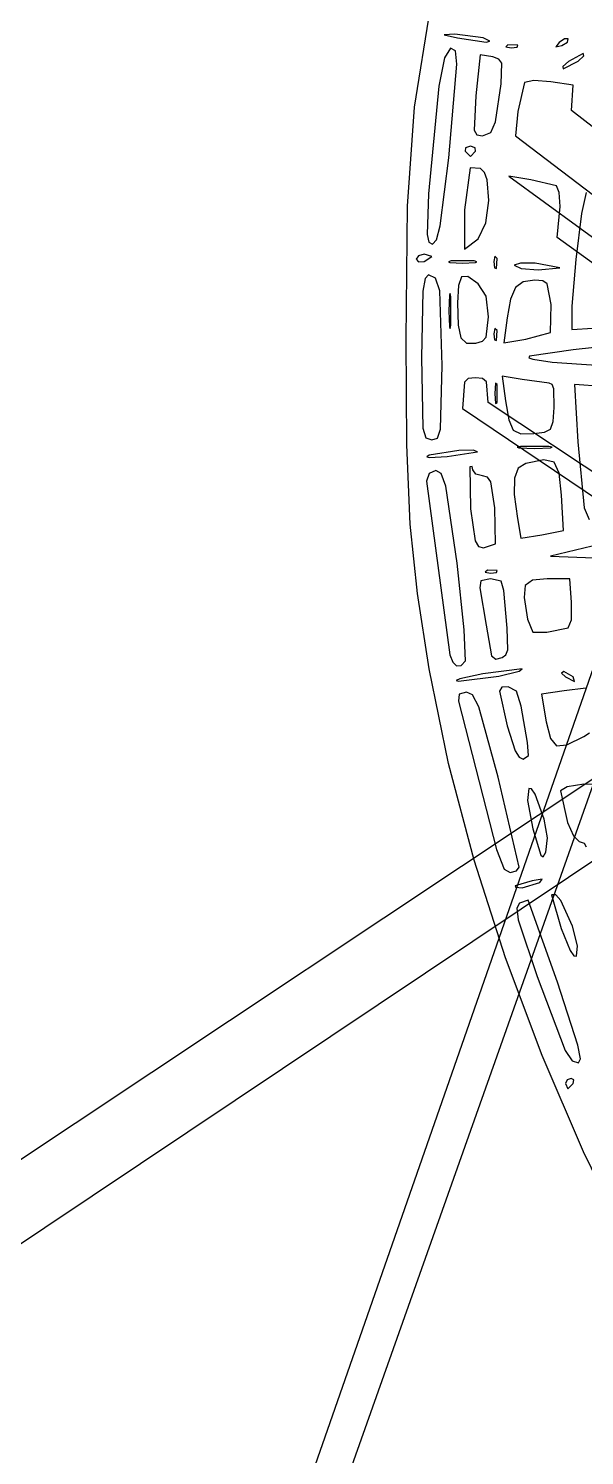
# Model space of a CAD drawing. Extents: x -99 to 383, y -48 to 207.
# Drawn here: x -19.3 to 11.2, y 44.8 to 123 of the extents above; entities that cross this region are included whole.
import ezdxf

# ---------------------------------------------------------------- set-up
doc = ezdxf.new("R2010")
doc.units = 0

msp = doc.modelspace()

# ---------------------------------------------------------------- linework, layer by layer
at = {"layer": 'Image'}
for p, q in [((1.890629, 118.720767), (2.750627, 124.037563)), ((4.11058, 122.719938), (3.514485, 122.683751)), ((3.514485, 122.683751), (4.251691, 122.503)), ((5.6628, 122.503), (4.11058, 122.719938)), ((4.251691, 122.503), (5.832241, 122.280732)), ((5.662801, 122.503), (5.6628, 122.503)), ((6.030701, 122.336299), (5.662801, 122.503)), ((5.832241, 122.280732), (6.030701, 122.336299)), ((7.020994, 122.131267), (6.898533, 122.017308)), ((6.898533, 122.017308), (7.191504, 121.96076)), ((7.56192, 122.109), (7.020994, 122.131267)), ((7.191504, 121.96076), (7.523446, 121.995114)), ((7.523446, 121.995114), (7.56192, 122.108989)), ((7.56192, 122.108989), (7.56192, 122.109)), ((9.820869, 122.255732), (9.645283, 122.014781)), ((9.645283, 122.014781), (9.978854, 122.097744)), ((10.113105, 122.456994), (9.820869, 122.255732)), ((9.978854, 122.097744), (10.289851, 122.280244)), ((10.32693, 122.448428), (10.113105, 122.456994)), ((10.289851, 122.280244), (10.32693, 122.448427)), ((10.32693, 122.448427), (10.32693, 122.448428)), ((3.546584, 121.407812), (3.23512, 119.8594)), ((3.863208, 121.93822), (3.546584, 121.407812)), ((4.141248, 121.797884), (3.863208, 121.93822)), ((4.223042, 121.064221), (4.141248, 121.797884)), ((5.497774, 121.574691), (5.249704, 119.328111)), ((6.180901, 121.46811), (5.497774, 121.574691)), ((6.51835, 121.341396), (6.180901, 121.46811)), ((6.687066, 121.120722), (6.51835, 121.341396)), ((10.336085, 121.224051), (10.027203, 120.934047)), ((10.053863, 120.818667), (10.8673, 121.242)), ((11.149522, 121.647384), (10.336085, 121.224051)), ((10.8673, 121.242), (11.176185, 121.532004)), ((10.8673, 121.242), (10.8673, 121.242)), ((11.176185, 121.532004), (11.149522, 121.647384)), ((3.76817, 115.941), (4.223042, 121.064221)), ((6.644307, 119.99764), (6.687066, 121.120722)), ((10.027203, 120.934047), (10.053863, 120.818667)), ((3.23512, 119.8594), (2.666238, 113.96545)), ((6.32777, 117.917), (6.644307, 119.99764)), ((7.920913, 120.056058), (7.566293, 118.481438)), ((8.434242, 120.167112), (7.920913, 120.056058)), ((9.368193, 120.10543), (8.434242, 120.167112)), ((10.601683, 119.920733), (9.368193, 120.10543)), ((10.50389, 118.530813), (10.601683, 119.920733)), ((5.249704, 119.328111), (5.16161, 117.459185)), ((1.518447, 113.281253), (1.890629, 118.720767)), ((7.566293, 118.481438), (7.425461, 117.140888)), ((158.036, 3.8047), (10.50389, 118.530813)), ((5.16161, 117.459185), (5.306742, 117.191901)), ((5.616293, 117.140891), (6.081886, 117.326296)), ((6.081886, 117.326296), (6.327769, 117.917002)), ((6.327769, 117.917002), (6.32777, 117.917)), ((4.957248, 116.576222), (4.685981, 116.493319)), ((5.228517, 116.493319), (4.957248, 116.576222)), ((5.306742, 117.191901), (5.616293, 117.140891)), ((7.425461, 117.140888), (156.545, 3.8047)), ((3.296985, 112.208748), (3.768173, 115.94101)), ((3.768173, 115.94101), (3.76817, 115.941)), ((4.685981, 116.493319), (4.675026, 116.294)), ((4.675026, 116.294), (4.957248, 116.011778)), ((4.957248, 116.011778), (5.23947, 116.294)), ((5.23947, 116.294), (5.228517, 116.493319)), ((5.23947, 116.294), (5.23947, 116.294)), ((4.946037, 115.388346), (4.636517, 113.080395)), ((5.510072, 115.349755), (4.946037, 115.388346)), ((5.733574, 115.13754), (5.510072, 115.349755)), ((5.884906, 114.73753), (5.733574, 115.13754)), ((8.273902, 114.733833), (7.074462, 114.932308)), ((7.074462, 114.932308), (155.651, 6.57734)), ((5.978476, 113.595714), (5.884906, 114.73753)), ((9.685012, 114.41015), (8.273902, 114.733833)), ((9.830553, 114.028801), (9.685012, 114.41015)), ((2.666238, 113.96545), (2.592402, 111.739023)), ((5.805608, 112.367488), (5.978476, 113.595714)), ((9.886594, 113.26826), (9.830553, 114.028801)), ((11.30612, 114.036446), (11.053569, 112.895116)), ((1.435, 105.98113), (1.518447, 113.281253)), ((4.636517, 113.080395), (4.634165, 110.931596)), ((9.7188, 111.56659), (9.886594, 113.26826)), ((11.053569, 112.895116), (10.746511, 110.367998)), ((3.094625, 111.439173), (3.296985, 112.208748)), ((5.38113, 111.496035), (5.805608, 112.367488)), ((2.592402, 111.739023), (2.686031, 111.324763)), ((2.686031, 111.324763), (2.879287, 111.21379)), ((2.879287, 111.21379), (3.094625, 111.439173)), ((4.634165, 110.931596), (5.38113, 111.49604)), ((5.38113, 111.49604), (5.38113, 111.496035)), ((158.29534, 4.651359), (9.7188, 111.56659)), ((2.118748, 110.569071), (1.994394, 110.376006)), ((1.994394, 110.376006), (2.118748, 110.230663)), ((2.417727, 110.649372), (2.118748, 110.569071)), ((2.118748, 110.230663), (2.417727, 110.26509)), ((2.84106, 110.538456), (2.417727, 110.649372)), ((2.417727, 110.26509), (2.84106, 110.538456)), ((2.84106, 110.538456), (2.84106, 110.538456)), ((3.89939, 110.284101), (3.753042, 110.236612)), ((5.16939, 110.284101), (3.89939, 110.284101)), ((5.315736, 110.236612), (5.169388, 110.284101)), ((5.169388, 110.284101), (5.16939, 110.284101)), ((6.306519, 110.542537), (6.24997, 110.249565)), ((6.24997, 110.249565), (6.284324, 109.917624)), ((6.42048, 110.420075), (6.306519, 110.542537)), ((6.398199, 109.879149), (6.420494, 110.420075)), ((6.420494, 110.420075), (6.42048, 110.420075)), ((10.746511, 110.367998), (10.524619, 107.800399)), ((2.669273, 109.52097), (2.47299, 109.331725)), ((3.052599, 109.348957), (2.669273, 109.52097)), ((3.753042, 110.236612), (3.823984, 110.197722)), ((3.823984, 110.197722), (4.534389, 110.161794)), ((4.534389, 110.161794), (5.244794, 110.197722)), ((5.244794, 110.197722), (5.315736, 110.236612)), ((6.284324, 109.917624), (6.398199, 109.879149)), ((7.709797, 110.165972), (7.35658, 110.05808)), ((7.35658, 110.05808), (7.74346, 109.877728)), ((8.508198, 110.160529), (7.709797, 110.165972)), ((7.74346, 109.877728), (8.67362, 109.802714)), ((9.87306, 109.904994), (8.508198, 110.160529)), ((8.67362, 109.802714), (9.87306, 109.904994)), ((9.87306, 109.904994), (9.87306, 109.904994)), ((2.47299, 109.331725), (2.352831, 108.64002)), ((3.275694, 108.648773), (3.052599, 109.348957)), ((4.299439, 108.9495), (4.25169, 107.99146)), ((4.472824, 109.414764), (4.299439, 108.9495)), ((4.817058, 109.429147), (4.472824, 109.414764)), ((5.37735, 109.03454), (4.817058, 109.429147)), ((5.81795, 108.362821), (5.37735, 109.03454)), ((7.436037, 108.831186), (7.161194, 108.197949)), ((7.859107, 109.150334), (7.436037, 108.831186)), ((8.491155, 109.238294), (7.859107, 109.150334)), ((8.92449, 109.204319), (8.491155, 109.238294)), ((9.175127, 109.035982), (8.92449, 109.204319)), ((9.397799, 107.897744), (9.175127, 109.035982)), ((-15.8734, 3.87526), (21.21284, 108.451031)), ((2.352831, 108.64002), (2.276132, 105.00542)), ((3.40502, 104.559), (3.275694, 108.648773)), ((3.806485, 108.413246), (3.771949, 107.544972)), ((3.843869, 108.499952), (3.806485, 108.413246)), ((3.88952, 108.321083), (3.843869, 108.499952)), ((3.88952, 108.321082), (3.88952, 108.321083)), ((3.88952, 106.768862), (3.88952, 108.321082)), ((4.25169, 107.99146), (4.28914, 106.768951)), ((5.94502, 107.233), (5.81795, 108.362821)), ((7.161194, 108.197949), (6.973825, 107.167724)), ((9.35566, 106.374574), (9.397799, 107.897744)), ((18.514809, 107.544949), (-17.6653, 3.87526)), ((3.771949, 107.544972), (3.806485, 106.676699)), ((5.830298, 106.113862), (5.945026, 107.233)), ((5.945026, 107.233), (5.94502, 107.233)), ((6.973825, 107.167724), (6.795774, 105.802704)), ((10.524619, 107.800399), (10.527568, 106.537626)), ((3.806485, 106.676699), (3.843869, 106.589993)), ((3.843869, 106.589993), (3.88952, 106.768862)), ((4.28914, 106.768951), (4.435051, 106.067656)), ((6.306069, 106.591462), (6.24952, 106.29849)), ((6.42003, 106.469), (6.306069, 106.591462)), ((6.397749, 105.928074), (6.420044, 106.469)), ((6.420044, 106.469), (6.42003, 106.469)), ((7.993174, 105.997324), (9.355664, 106.374562)), ((9.355664, 106.374562), (9.35566, 106.374574)), ((10.527568, 106.537626), (12.823558, 106.675816)), ((1.480093, 100.211642), (1.435, 105.98113)), ((4.435051, 106.067656), (4.739761, 105.776733)), ((4.739761, 105.776733), (5.25361, 105.78534)), ((5.25361, 105.78534), (5.621496, 105.896412)), ((5.621496, 105.896412), (5.830298, 106.113862)), ((6.24952, 106.29849), (6.283874, 105.966549)), ((6.283874, 105.966549), (6.397749, 105.928074)), ((6.795774, 105.802704), (7.993174, 105.997324)), ((13.63589, 105.757945), (10.602, 105.41655)), ((2.276132, 105.00542), (2.355503, 101.12487)), ((8.20311, 105.062234), (8.171827, 104.986991)), ((8.171827, 104.986991), (8.3901, 104.904916)), ((10.602, 105.41655), (8.20311, 105.062234)), ((8.3901, 104.904916), (9.441817, 104.735988)), ((3.324678, 101.069068), (3.40502, 104.55901)), ((3.40502, 104.55901), (3.40502, 104.559)), ((9.441817, 104.735988), (13.07144, 104.489044)), ((4.634333, 103.639286), (4.533911, 102.20974)), ((4.845324, 103.839644), (4.634333, 103.639286)), ((5.239466, 103.87652), (4.845324, 103.839644)), ((5.625498, 103.841766), (5.239466, 103.87652)), ((5.837088, 103.67213), (5.625498, 103.841766)), ((5.94282, 102.53597), (5.837088, 103.67213)), ((6.331157, 103.5822), (6.293244, 103.029663)), ((6.42231, 103.523551), (6.331157, 103.5822)), ((6.42231, 102.535775), (6.42231, 103.523552)), ((6.42231, 103.523552), (6.42231, 103.523551)), ((7.804938, 103.782649), (6.702198, 103.964789)), ((6.702198, 103.964789), (6.885527, 102.627249)), ((9.275918, 103.597407), (7.804938, 103.782649)), ((9.43957, 103.52112), (9.275918, 103.597407)), ((9.538654, 103.283669), (9.43957, 103.52112)), ((9.55814, 102.253747), (9.538654, 103.283669)), ((12.18361, 103.40265), (10.66107, 103.518903)), ((10.66107, 103.518903), (10.845477, 100.381403)), ((156.494909, 2.557787), (5.94282, 102.53597)), ((6.293244, 103.029663), (6.331157, 102.477125)), ((6.331157, 102.477125), (6.42231, 102.535775)), ((6.885527, 102.627249), (7.061771, 101.581689)), ((4.533911, 102.20974), (155.086, 0.564781)), ((9.490704, 101.485452), (9.558147, 102.253739)), ((9.558147, 102.253739), (9.55814, 102.253747)), ((2.355503, 101.12487), (2.524175, 100.586884)), ((3.155886, 100.579909), (3.324678, 101.069068)), ((7.061771, 101.581689), (7.302258, 101.022718)), ((7.302258, 101.022718), (7.723001, 100.815989)), ((8.440017, 100.827159), (9.031885, 100.900059)), ((9.031885, 100.900059), (9.348698, 101.076857)), ((9.348698, 101.076857), (9.490704, 101.485452)), ((1.664825, 95.866407), (1.480093, 100.211642)), ((2.524175, 100.586884), (2.840576, 100.48987)), ((2.840576, 100.48987), (3.155886, 100.579909)), ((7.70891, 100.127), (7.530041, 100.08135)), ((7.530041, 100.08135), (7.616747, 100.043966)), ((9.26113, 100.127), (7.70891, 100.127)), ((7.723001, 100.815989), (8.440017, 100.827159)), ((9.261131, 100.127), (9.26113, 100.127)), ((9.44, 100.08135), (9.261131, 100.127)), ((9.353294, 100.043966), (9.44, 100.08135)), ((10.845477, 100.381403), (11.198331, 96.753835)), ((2.69947, 99.64569), (2.569784, 99.556127)), ((2.569784, 99.556127), (2.699401, 99.51197)), ((2.699401, 99.51197), (3.687247, 99.563958)), ((4.322195, 99.899508), (2.69947, 99.64569)), ((3.687247, 99.563958), (5.357057, 99.8236)), ((5.120366, 99.916644), (4.322195, 99.899508)), ((5.35706, 99.8236), (5.120366, 99.916644)), ((5.357057, 99.8236), (5.35706, 99.8236)), ((7.616747, 100.043966), (8.485021, 100.009429)), ((8.988554, 99.391055), (7.991168, 99.18283)), ((8.485021, 100.009429), (9.353294, 100.043966)), ((9.554008, 99.256226), (8.988554, 99.391055)), ((2.692925, 98.647678), (2.558567, 98.229624)), ((3.070966, 98.796258), (2.692925, 98.647678)), ((3.362452, 98.633357), (3.070966, 98.796258)), ((3.60548, 97.939878), (3.362452, 98.633357)), ((5.048913, 99.026694), (4.930859, 99.005359)), ((4.930859, 99.005359), (4.964017, 96.700549)), ((5.098016, 98.843259), (5.048913, 99.026694)), ((5.252307, 98.610719), (5.098016, 98.843259)), ((5.623265, 98.513999), (5.252307, 98.610719)), ((5.896619, 98.445972), (5.623265, 98.513999)), ((7.581955, 98.928798), (7.377984, 98.392328)), ((7.991168, 99.18283), (7.581955, 98.928798)), ((9.830618, 98.65292), (9.554008, 99.256226)), ((9.961468, 97.45571), (9.830618, 98.65292)), ((2.558567, 98.229624), (3.837677, 88.706824)), ((4.226556, 93.732528), (3.60548, 97.939878)), ((6.080143, 98.186378), (5.896619, 98.445972)), ((6.307611, 96.759399), (6.080143, 98.186378)), ((7.377984, 98.392328), (7.367875, 97.497311)), ((34.986646, 97.385088), (-98.9949, 8.35246)), ((7.367875, 97.497311), (7.540245, 96.16764)), ((10.0649, 95.5124), (9.961468, 97.45571)), ((4.964017, 96.700549), (5.221837, 94.953982)), ((6.33016, 94.783849), (6.307611, 96.759399)), ((7.540245, 96.16764), (7.71811, 95.09124)), ((11.198331, 96.753835), (11.474483, 96.12865)), ((2.050819, 92.065909), (1.664825, 95.866407)), ((8.8777, 95.282663), (10.0649, 95.512403)), ((10.0649, 95.512403), (10.0649, 95.5124)), ((5.221837, 94.953982), (5.407511, 94.642747)), ((5.407511, 94.642747), (5.678964, 94.562889)), ((5.678964, 94.562889), (6.330152, 94.783846)), ((6.330152, 94.783846), (6.33016, 94.783849)), ((7.71811, 95.09124), (8.8777, 95.282663)), ((11.640365, 94.662487), (9.355155, 94.108338)), ((-95.96441, 5.46209), (37.2182, 94.494698)), ((9.355155, 94.108338), (12.247935, 93.998449)), ((4.626626, 90.068582), (4.226556, 93.732528)), ((5.892104, 93.344567), (5.769643, 93.230608)), ((5.769643, 93.230608), (6.062614, 93.17406)), ((6.43303, 93.3223), (5.892104, 93.344567)), ((6.062614, 93.17406), (6.394556, 93.208414)), ((6.394556, 93.208414), (6.43303, 93.322289)), ((6.43303, 93.322289), (6.43303, 93.3223)), ((5.526361, 92.764507), (5.482253, 92.375662)), ((5.482253, 92.375662), (5.81576, 90.329552)), ((6.067113, 92.86955), (5.526361, 92.764507)), ((6.640835, 92.736922), (6.067113, 92.86955)), ((6.794139, 92.23455), (6.640835, 92.736922)), ((7.969926, 92.510159), (7.902488, 91.843979)), ((8.366504, 92.803776), (7.969926, 92.510159)), ((9.16216, 92.8695), (8.366504, 92.803776)), ((10.403731, 92.8695), (9.16216, 92.8695)), ((10.50745, 91.56539), (10.403731, 92.8695)), ((2.6997, 87.93063), (2.050819, 92.065909)), ((6.96943, 90.1612), (6.794139, 92.23455)), ((7.902488, 91.843979), (8.09425, 90.66057)), ((10.49812, 90.61474), (10.50745, 91.56539)), ((4.68528, 88.370308), (4.626626, 90.068582)), ((5.81576, 90.329552), (6.125406, 88.658441)), ((6.96943, 90.161192), (6.96943, 90.1612)), ((7.019745, 88.972545), (6.96943, 90.161192)), ((8.09425, 90.66057), (8.379964, 89.952984)), ((8.379964, 89.952984), (9.15258, 89.944158)), ((9.15258, 89.944158), (10.3242, 90.178701)), ((10.3242, 90.1787), (10.49812, 90.61474)), ((10.3242, 90.178701), (10.3242, 90.1787)), ((3.837677, 88.706824), (3.991225, 88.300168)), ((4.44551, 88.119809), (4.685283, 88.370311)), ((4.685283, 88.370311), (4.68528, 88.370308)), ((6.125406, 88.658441), (6.345644, 88.473208)), ((6.345644, 88.473208), (6.693792, 88.550742)), ((6.693792, 88.550742), (6.90926, 88.697674)), ((6.90926, 88.697674), (7.019745, 88.972545)), ((3.765632, 82.757505), (2.6997, 87.93063)), ((3.991225, 88.300168), (4.203997, 88.100462)), ((4.203997, 88.100462), (4.44551, 88.119809)), ((5.64866, 87.669605), (4.387655, 87.389844)), ((7.799831, 87.94187), (5.64866, 87.669605)), ((6.51505, 87.5349), (7.638941, 87.815204)), ((7.638941, 87.815204), (7.799831, 87.94187)), ((10.091138, 87.785228), (9.96362, 87.706969)), ((9.96362, 87.706969), (10.178347, 87.507327)), ((10.60168, 87.507327), (10.091138, 87.785228)), ((4.387655, 87.389844), (4.178302, 87.297759)), ((4.178302, 87.297759), (4.30835, 87.25565)), ((4.30835, 87.25565), (6.51505, 87.5349)), ((6.51505, 87.5349), (6.51505, 87.5349)), ((6.6786, 86.925459), (6.552175, 86.719047)), ((7.037881, 86.942846), (6.6786, 86.925459)), ((7.486765, 86.708311), (7.037881, 86.942846)), ((11.285257, 86.88622), (10.096817, 86.73461)), ((10.178347, 87.507327), (10.67454, 87.244537)), ((10.67454, 87.244537), (10.60168, 87.507327)), ((10.60168, 87.507327), (10.60168, 87.507327)), ((4.349373, 86.543515), (4.309184, 86.166816)), ((4.309184, 86.166816), (6.39029, 78.030647)), ((4.74925, 86.660704), (4.349373, 86.543515)), ((5.083294, 86.505978), (4.74925, 86.660704)), ((5.415069, 85.86053), (5.083294, 86.505978)), ((6.552175, 86.719047), (6.967151, 84.813626)), ((7.735932, 85.884516), (7.486765, 86.708311)), ((10.096817, 86.73461), (8.863407, 86.551273)), ((8.863407, 86.551273), (9.1138, 85.031153)), ((6.4755, 82.009844), (5.415069, 85.86053)), ((8.0895, 83.908966), (7.735932, 85.884516)), ((6.967151, 84.813626), (7.416566, 83.441348)), ((9.1138, 85.031153), (9.349477, 84.113513)), ((8.0895, 83.908958), (8.0895, 83.908966)), ((8.145751, 83.184234), (8.0895, 83.908958)), ((9.349477, 84.113513), (9.677926, 83.710472)), ((9.677926, 83.710472), (10.241762, 83.766581)), ((10.241762, 83.766581), (11.1836, 84.226389)), ((11.1836, 84.2264), (11.48241, 84.432032)), ((11.1836, 84.226389), (11.1836, 84.2264)), ((7.416566, 83.441348), (7.633877, 83.103406)), ((7.633877, 83.103406), (7.849095, 82.991736)), ((7.849095, 82.991736), (8.145751, 83.184234)), ((5.172311, 77.458083), (3.765632, 82.757505)), ((7.63944, 77.070964), (6.4755, 82.009844)), ((8.170305, 81.385448), (8.095206, 80.72199)), ((8.311643, 81.357168), (8.170305, 81.385448)), ((8.505871, 81.074871), (8.311643, 81.357168)), ((10.272908, 81.474496), (9.896441, 81.253909)), ((11.178031, 81.625779), (10.272908, 81.474496)), ((12.283993, 81.601151), (11.178031, 81.625779)), ((8.095206, 80.72199), (8.378399, 79.168556)), ((9.00408, 79.7062), (8.505871, 81.074871)), ((9.896441, 81.253909), (10.28237, 79.525884)), ((8.378399, 79.168556), (8.815379, 77.721005)), ((9.004079, 79.706196), (9.00408, 79.7062)), ((9.180176, 78.681037), (9.004079, 79.706196)), ((10.28237, 79.525884), (10.617847, 78.783054)), ((9.098107, 77.893986), (9.180176, 78.681037)), ((10.617847, 78.783054), (10.917721, 78.476239)), ((10.917721, 78.476239), (11.193038, 78.391757)), ((11.193038, 78.391757), (11.307549, 78.188641)), ((6.892675, 72.099641), (5.172311, 77.458083)), ((6.39029, 78.030647), (6.806882, 76.957581)), ((8.815379, 77.721005), (8.958111, 77.636653)), ((8.958111, 77.636653), (9.098107, 77.893986)), ((6.806882, 76.957581), (7.138654, 76.782936)), ((7.138654, 76.782936), (7.492334, 76.867542)), ((7.492334, 76.867542), (7.63944, 77.07096)), ((7.63944, 77.07096), (7.63944, 77.070964)), ((8.344707, 76.328472), (7.414336, 76.045322)), ((7.414336, 76.045322), (7.437761, 75.96612)), ((7.437761, 75.96612), (7.803783, 75.940589)), ((7.803783, 75.940589), (8.76804, 76.231385)), ((8.904182, 76.410249), (8.344707, 76.328472)), ((8.76804, 76.231385), (8.904182, 76.410249)), ((8.76804, 76.231385), (8.76804, 76.231385)), ((7.646322, 75.094544), (7.500358, 74.818495)), ((8.12089, 75.26561), (7.646322, 75.094544)), ((9.74191, 70.7654), (8.12089, 75.26561)), ((9.636249, 75.553074), (9.41242, 75.5466)), ((9.41242, 75.5466), (9.931754, 73.70468)), ((9.922577, 75.239042), (9.636249, 75.553074)), ((10.5583, 73.8353), (9.922577, 75.239042)), ((7.500358, 74.818495), (7.584168, 74.176965)), ((7.584168, 74.176965), (8.612077, 71.088224)), ((9.931754, 73.70468), (10.430294, 72.507904)), ((10.825119, 72.762868), (10.558298, 73.83531)), ((10.558298, 73.83531), (10.5583, 73.8353)), ((10.778028, 72.1897), (10.825119, 72.762868)), ((8.899663, 66.749455), (6.892675, 72.099641)), ((10.430294, 72.507904), (10.633176, 72.220784)), ((10.633176, 72.220784), (10.778028, 72.1897)), ((8.612077, 71.088224), (10.164915, 67.029736)), ((9.741917, 70.765404), (9.74191, 70.7654)), ((10.858614, 67.314186), (9.741917, 70.765404)), ((10.994844, 66.567514), (10.858614, 67.314186)), ((11.166211, 61.474804), (8.899663, 66.749455)), ((10.164915, 67.029736), (10.5393, 66.450757)), ((10.883917, 66.340744), (10.994844, 66.567514)), ((10.5393, 66.450757), (10.883917, 66.340744)), ((10.266063, 65.411119), (10.178267, 65.2118)), ((10.178267, 65.2118), (10.302724, 64.929578)), ((10.477146, 65.494022), (10.266063, 65.411119)), ((10.302724, 64.929578), (10.6016, 65.2118)), ((10.636991, 65.411119), (10.477146, 65.494022)), ((10.6016, 65.2118), (10.636991, 65.411119)), ((10.6016, 65.2118), (10.6016, 65.2118)), ((13.665258, 56.342964), (11.166211, 61.474804))]:
    msp.add_line(p, q, dxfattribs=at)

doc.saveas('drawing.dxf')
